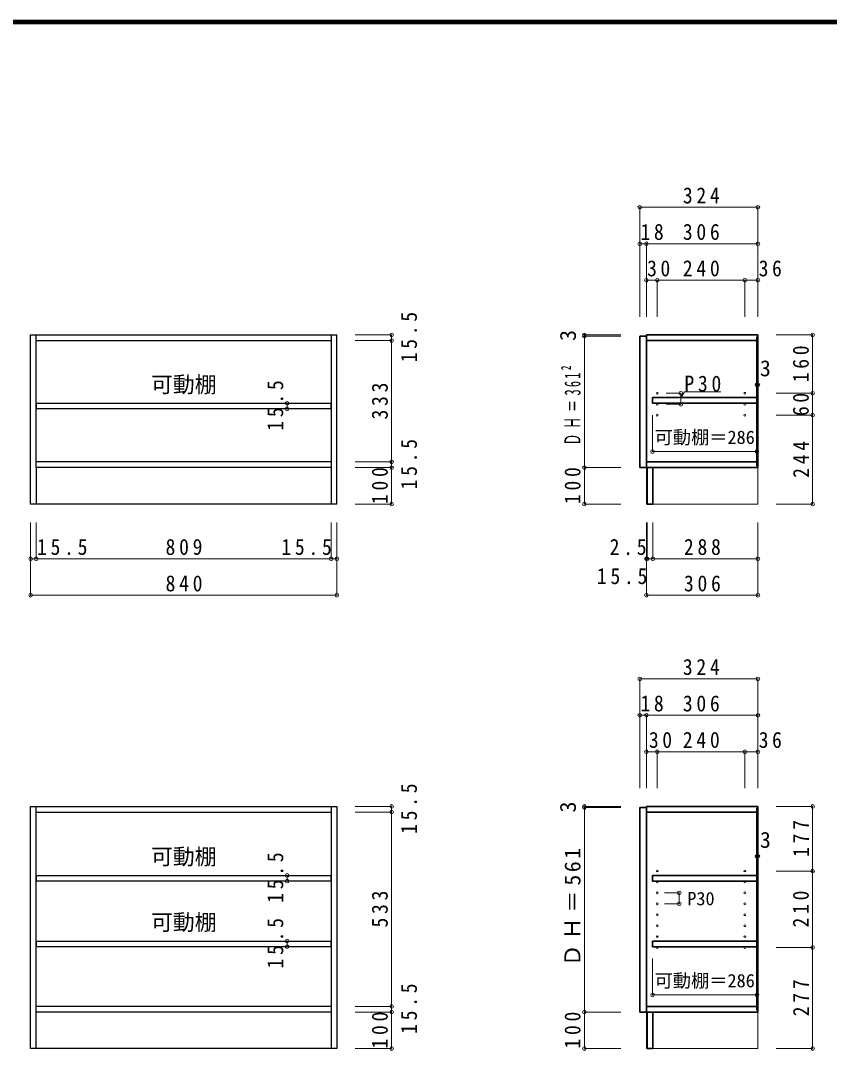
# Model space of a CAD drawing. Units: millimetres at full size, sheet at 1:20; some dimension numbers follow another scale. Extents: x -52854 to 3800, y -107878 to 2783.
# Drawn here: x -297 to 1921, y -41 to 2783 of the extents above; entities that cross this region are included whole.
import ezdxf
from ezdxf.enums import TextEntityAlignment as Align

# ---------------------------------------------------------------- set-up
doc = ezdxf.new("R2010")
doc.units = ezdxf.units.MM
doc.header["$LTSCALE"] = 20
doc.header["$PDMODE"] = 32
doc.header["$PDSIZE"] = 10
for name, color, linetype, lineweight in [('0-1_本体', 2, 'Continuous', 35), ('0-4_棚', 2, 'Continuous', 35), ('0-5_ダボ', 7, 'Continuous', 18), ('0-A_文字', 7, 'Continuous', 18), ('0-B_寸法', 7, 'Continuous', 9), ('1-2_扉', 3, 'Continuous', 25), ('F-1_枠', 6, 'Continuous', 40)]:
    doc.layers.add(name, color=color, linetype=linetype, lineweight=lineweight)
doc.styles.add('ＭＳ ゴシック', font='')
doc.styles.get('ＭＳ ゴシック').set_extended_font_data('MS Gothic')

msp = doc.modelspace()

# ---------------------------------------------------------------- linework, layer by layer
at = {"layer": '0-1_本体', "color": 3, "lineweight": 25}
for p, q in [((-269.38, 1921.28), (570.62, 1921.28)), ((-269.38, 1457.28), (-269.38, 1921.28)), ((-253.88, 1557.28), (-253.88, 1921.28)), ((570.62, 1457.28), (570.62, 1921.28)), ((-253.88, 1905.78), (555.12, 1905.78)), ((555.12, 1572.78), (-253.88, 1572.78)), ((-253.88, 1557.28), (-253.88, 1457.28)), ((555.12, 1557.28), (-253.88, 1557.28)), ((570.62, 1457.28), (-269.38, 1457.28)), ((-269.38, 628.04), (570.62, 628.04)), ((-269.38, -35.96), (-269.38, 628.04)), ((-253.88, -35.96), (-253.88, 628.04)), ((555.12, 628.04), (555.12, -35.96)), ((-253.88, 612.54), (555.12, 612.54)), ((555.12, 79.54), (-253.88, 79.54)), ((555.12, 64.04), (-253.88, 64.04))]:
    msp.add_line(p, q, dxfattribs=at)
at = {"layer": '0-1_本体'}
for p, q in [((1419.19, 1921.28), (1725.19, 1921.28)), ((1419.19, 1905.78), (1419.19, 1921.28)), ((1725.19, 1921.28), (1725.19, 1916.28)), ((1419.19, 1905.78), (1722.19, 1905.78)), ((1722.19, 1916.28), (1722.19, 1562.28)), ((1722.19, 1916.28), (1725.19, 1916.28)), ((1722.19, 1915.78), (1725.19, 1915.78)), ((1419.19, 1572.78), (1419.19, 1557.28)), ((1722.19, 1572.78), (1419.19, 1572.78)), ((1725.19, 1557.28), (1419.19, 1557.28)), ((1421.69, 1457.28), (1421.69, 1557.28)), ((1437.19, 1457.28), (1437.19, 1557.28)), ((1725.19, 1562.28), (1722.19, 1562.28)), ((1725.19, 1562.28), (1725.19, 1557.28)), ((1437.19, 1457.28), (1421.69, 1457.28)), ((1419.19, 628.04), (1725.19, 628.04)), ((1419.19, 612.54), (1419.19, 628.04)), ((1722.19, 623.04), (1725.19, 623.04)), ((1722.19, 623.04), (1722.19, 69.04)), ((1722.19, 622.54), (1725.19, 622.54)), ((1725.19, 628.04), (1725.19, 623.04)), ((1419.19, 612.54), (1722.19, 612.54)), ((1419.19, 64.04), (1419.19, 79.54)), ((1722.19, 79.54), (1419.19, 79.54)), ((1725.19, 64.04), (1419.19, 64.04)), ((1421.69, -35.96), (1421.69, 64.04)), ((1437.19, -35.96), (1437.19, 64.04)), ((1725.19, 69.04), (1722.19, 69.04)), ((1725.19, 69.04), (1725.19, 64.04)), ((1437.19, -35.96), (1421.69, -35.96))]:
    msp.add_line(p, q, dxfattribs=at)
at = {"layer": '0-1_本体', "color": 7, "lineweight": 18}
for p, q in [((1419.19, 1457.28), (1419.19, 1557.28)), ((1725.19, 1557.28), (1725.19, 1457.28)), ((1421.69, 1457.28), (1419.19, 1457.28)), ((1437.19, 1457.28), (1725.19, 1457.28)), ((1419.19, 64.04), (1419.19, -35.96)), ((1725.19, 64.04), (1725.19, -35.96)), ((1421.69, -35.96), (1419.19, -35.96)), ((1437.19, -35.96), (1725.19, -35.96))]:
    msp.add_line(p, q, dxfattribs=at)
at = {"layer": '0-1_本体', "color": 3, "lineweight": 25}
for points in [[(555.12, 1921.28), (555.12, 1557.28), (555.12, 1457.28)], [(570.62, 628.04), (570.62, -35.96), (-269.38, -35.96)]]:
    msp.add_lwpolyline(points, dxfattribs=at)
at = {"layer": '0-1_本体'}
for points in [[(1725.19, 1915.78), (1725.19, 1562.78), (1722.19, 1562.78)], [(1725.19, 622.54), (1725.19, 69.54), (1722.19, 69.54)]]:
    msp.add_lwpolyline(points, dxfattribs=at)
at = {"layer": '0-4_棚'}
for p, q in [((1436.19, 1749.23), (1436.19, 1733.73)), ((1722.19, 1749.23), (1436.19, 1749.23)), ((1436.19, 1733.73), (1722.19, 1733.73)), ((1722.19, 1733.73), (1722.19, 1749.23)), ((1436.19, 438.99), (1436.19, 423.49)), ((1722.19, 438.99), (1436.19, 438.99)), ((1722.19, 423.49), (1722.19, 438.99)), ((1436.19, 423.49), (1722.19, 423.49)), ((1436.19, 258.99), (1436.19, 243.49)), ((1722.19, 258.99), (1436.19, 258.99)), ((1722.19, 243.49), (1722.19, 258.99)), ((1436.19, 243.49), (1722.19, 243.49))]:
    msp.add_line(p, q, dxfattribs=at)
at = {"layer": '0-4_棚', "color": 3, "lineweight": 25}
for points in [[(-252.88, 1733.73), (554.12, 1733.73), (554.12, 1718.23), (-252.88, 1718.23)], [(-252.88, 438.99), (554.12, 438.99), (554.12, 423.49), (-252.88, 423.49)], [(-252.88, 258.99), (554.12, 258.99), (554.12, 243.49), (-252.88, 243.49)]]:
    msp.add_lwpolyline(points, close=True, dxfattribs=at)
at = {"layer": '0-5_ダボ'}
for centre in [(1449.19, 1761.28), (1689.19, 1761.28), (1449.19, 1731.28), (1689.19, 1731.28), (1449.19, 1701.28), (1689.19, 1701.28), (1449.19, 451.04), (1689.19, 451.04), (1449.19, 421.04), (1689.19, 421.04), (1449.19, 391.04), (1689.19, 391.04), (1449.19, 361.04), (1689.19, 361.04), (1449.19, 331.04), (1689.19, 331.04), (1449.19, 301.04), (1689.19, 301.04), (1449.19, 271.04), (1689.19, 271.04), (1449.19, 241.04), (1689.19, 241.04)]:
    msp.add_circle(centre, 2.45, dxfattribs=at)
at = {"layer": '0-B_寸法', "color": 4}
for p, q in [((1401.19, 2271.28), (1401.19, 1971.28)), ((1401.19, 2271.28), (1725.19, 2271.28)), ((1725.19, 2271.28), (1725.19, 1971.28)), ((1401.19, 2171.28), (1419.19, 2171.28)), ((1419.19, 2171.28), (1419.19, 1971.28)), ((1419.19, 2171.28), (1725.19, 2171.28)), ((1449.19, 2071.28), (1419.19, 2071.28)), ((1689.19, 2071.28), (1449.19, 2071.28)), ((1449.19, 2071.28), (1449.19, 1971.28)), ((1725.19, 2071.28), (1689.19, 2071.28)), ((1689.19, 2071.28), (1689.19, 1971.28)), ((720.62, 1921.28), (620.62, 1921.28)), ((720.62, 1921.28), (720.62, 1905.78)), ((1249.19, 1921.28), (1249.19, 1918.28)), ((1249.19, 1921.28), (1349.19, 1921.28)), ((1875.19, 1921.28), (1775.19, 1921.28)), ((1875.19, 1921.28), (1875.19, 1761.28)), ((720.62, 1905.78), (620.62, 1905.78)), ((720.62, 1905.78), (720.62, 1572.78)), ((1249.19, 1918.28), (1349.19, 1918.28)), ((1249.19, 1918.28), (1249.19, 1557.28)), ((1722.19, 1784.62), (1722.19, 1884.62)), ((1725.19, 1784.62), (1725.19, 1884.62)), ((1722.19, 1784.62), (1725.19, 1784.62)), ((1513.69, 1761.28), (1473.69, 1761.28)), ((1523.42, 1765.18), (1513.69, 1748.33)), ((1513.69, 1761.28), (1513.69, 1731.28)), ((1523.42, 1765.18), (1623.42, 1765.18)), ((1875.19, 1761.28), (1775.19, 1761.28)), ((1875.19, 1761.28), (1875.19, 1701.28)), ((434.03, 1733.73), (334.03, 1733.73)), ((434.03, 1718.23), (434.03, 1733.73)), ((1513.69, 1731.28), (1473.69, 1731.28)), ((434.03, 1718.23), (334.03, 1718.23)), ((1436.19, 1601.28), (1436.19, 1701.28)), ((1722.19, 1601.28), (1722.19, 1701.28)), ((1875.19, 1701.28), (1775.19, 1701.28)), ((1875.19, 1701.28), (1875.19, 1457.28)), ((1722.19, 1601.28), (1436.19, 1601.28)), ((720.62, 1572.78), (620.62, 1572.78)), ((720.62, 1557.28), (620.62, 1557.28)), ((720.62, 1572.78), (720.62, 1557.28)), ((720.62, 1557.28), (720.62, 1457.28)), ((1249.19, 1557.28), (1349.19, 1557.28)), ((1249.19, 1557.28), (1249.19, 1457.28)), ((720.62, 1457.28), (620.62, 1457.28)), ((1249.19, 1457.28), (1349.19, 1457.28)), ((1875.19, 1457.28), (1775.19, 1457.28)), ((-269.38, 1307.28), (-269.38, 1407.28)), ((-253.88, 1307.28), (-253.88, 1407.28)), ((555.12, 1307.28), (555.12, 1407.28)), ((570.62, 1307.28), (570.62, 1407.28)), ((1419.19, 1207.28), (1419.19, 1407.28)), ((1421.69, 1307.28), (1421.69, 1407.28)), ((1437.19, 1307.28), (1437.19, 1407.28)), ((1725.19, 1207.28), (1725.19, 1407.28)), ((-269.38, 1207.28), (-269.38, 1307.28)), ((-269.38, 1307.28), (-253.88, 1307.28)), ((-253.88, 1307.28), (555.12, 1307.28)), ((555.12, 1307.28), (570.62, 1307.28)), ((570.62, 1207.28), (570.62, 1307.28)), ((1419.19, 1307.28), (1421.69, 1307.28)), ((1421.69, 1307.28), (1437.19, 1307.28)), ((1437.19, 1307.28), (1725.19, 1307.28)), ((-269.38, 1207.28), (570.62, 1207.28)), ((1419.19, 1207.28), (1725.19, 1207.28)), ((1401.19, 978.04), (1401.19, 678.04)), ((1401.19, 978.04), (1725.19, 978.04)), ((1725.19, 978.04), (1725.19, 678.04)), ((1401.19, 878.04), (1419.19, 878.04)), ((1419.19, 878.04), (1419.19, 678.04)), ((1419.19, 878.04), (1725.19, 878.04)), ((1419.19, 778.04), (1449.19, 778.04)), ((1449.19, 778.04), (1449.19, 678.04)), ((1449.19, 778.04), (1689.19, 778.04)), ((1689.19, 778.04), (1689.19, 678.04)), ((1689.19, 778.04), (1725.19, 778.04)), ((720.62, 628.04), (620.62, 628.04)), ((720.62, 628.04), (720.62, 612.54)), ((1249.19, 628.04), (1249.19, 625.04)), ((1249.19, 628.04), (1349.19, 628.04)), ((1249.19, 625.04), (1349.19, 625.04)), ((1249.19, 625.04), (1249.19, 64.04)), ((1875.19, 628.04), (1775.19, 628.04)), ((1875.19, 628.04), (1875.19, 451.04)), ((720.62, 612.54), (620.62, 612.54)), ((720.62, 612.54), (720.62, 79.54)), ((1722.19, 491.38), (1722.19, 591.38)), ((1725.19, 491.38), (1725.19, 591.38)), ((1722.19, 491.38), (1725.19, 491.38)), ((434.03, 438.99), (334.03, 438.99)), ((434.03, 423.49), (434.03, 438.99)), ((1875.19, 451.04), (1775.19, 451.04)), ((1875.19, 451.04), (1875.19, 241.04)), ((434.03, 423.49), (334.03, 423.49)), ((1509.19, 391.04), (1469.19, 391.04)), ((1509.19, 391.04), (1509.19, 361.04)), ((1509.19, 361.04), (1469.19, 361.04)), ((434.03, 258.99), (334.03, 258.99)), ((434.03, 243.49), (434.03, 258.99)), ((434.03, 243.49), (334.03, 243.49)), ((1875.19, 241.04), (1775.19, 241.04)), ((1875.19, 241.04), (1875.19, -35.96)), ((1436.19, 111.04), (1436.19, 211.04)), ((1722.19, 111.04), (1722.19, 211.04)), ((1722.19, 111.04), (1436.19, 111.04)), ((720.62, 79.54), (620.62, 79.54)), ((720.62, 64.04), (620.62, 64.04)), ((720.62, 79.54), (720.62, 64.04)), ((720.62, 64.04), (720.62, -35.96)), ((1249.19, 64.04), (1349.19, 64.04)), ((1249.19, 64.04), (1249.19, -35.96)), ((720.62, -35.96), (620.62, -35.96)), ((1249.19, -35.96), (1349.19, -35.96)), ((1875.19, -35.96), (1775.19, -35.96))]:
    msp.add_line(p, q, dxfattribs=at)
at = {"layer": '0-B_寸法'}
for p in [(1401.19, 2271.28), (1725.19, 2271.28), (1401.19, 2171.28), (1419.19, 2171.28), (1725.19, 2171.28), (1419.19, 2071.28), (1449.19, 2071.28), (1689.19, 2071.28), (1725.19, 2071.28), (720.62, 1921.28), (1249.19, 1921.28), (1249.19, 1918.28), (1875.19, 1921.28), (720.62, 1905.78), (1722.19, 1784.62), (1725.19, 1784.62), (1513.69, 1761.28), (1875.19, 1761.28), (434.03, 1733.73), (434.03, 1718.23), (1513.69, 1731.28), (1875.19, 1701.28), (1436.19, 1601.28), (1722.19, 1601.28), (720.62, 1572.78), (720.62, 1557.28), (1249.19, 1557.28), (720.62, 1457.28), (1249.19, 1457.28), (1875.19, 1457.28), (-269.38, 1307.28), (-253.88, 1307.28), (555.12, 1307.28), (570.62, 1307.28), (1419.19, 1307.28), (1421.69, 1307.28), (1437.19, 1307.28), (1725.19, 1307.28), (-269.38, 1207.28), (570.62, 1207.28), (1419.19, 1207.28), (1725.19, 1207.28), (1401.19, 978.04), (1725.19, 978.04), (1401.19, 878.04), (1419.19, 878.04), (1725.19, 878.04), (1419.19, 778.04), (1449.19, 778.04), (1689.19, 778.04), (1725.19, 778.04), (720.62, 628.04), (1249.19, 628.04), (1249.19, 625.04), (1875.19, 628.04), (720.62, 612.54), (1722.19, 491.38), (1725.19, 491.38), (1875.19, 451.04), (434.03, 438.99), (434.03, 423.49), (1509.19, 391.04), (1509.19, 361.04), (434.03, 258.99), (434.03, 243.49), (1875.19, 241.04), (1436.19, 111.04), (1722.19, 111.04), (720.62, 79.54), (720.62, 64.04), (1249.19, 64.04), (720.62, -35.96), (1249.19, -35.96), (1875.19, -35.96)]:
    msp.add_point(p, dxfattribs=at)
at = {"layer": '1-2_扉', "color": 2, "lineweight": 35}
for p, q in [((1401.19, 1918.28), (1419.19, 1918.28)), ((1401.19, 1557.28), (1401.19, 1918.28)), ((1419.19, 1918.28), (1419.19, 1557.28)), ((1401.19, 1557.28), (1419.19, 1557.28)), ((1401.19, 625.04), (1419.19, 625.04)), ((1401.19, 64.04), (1401.19, 625.04)), ((1419.19, 64.04), (1419.19, 625.04)), ((1401.19, 64.04), (1419.19, 64.04))]:
    msp.add_line(p, q, dxfattribs=at)
at = {"layer": 'F-1_枠'}
for p, q in [((-4000, 2783.33), (3800, 2783.33)), ((-4000, 2780), (3800, 2780)), ((-4000, 2776.67), (3800, 2776.67))]:
    msp.add_line(p, q, dxfattribs=at)

# ---------------------------------------------------------------- texts
at = {"layer": '0-A_文字', "style": 'ＭＳ ゴシック'}
for p in [(60.62, 1750.12), (60.62, 455.38), (60.62, 275.38)]:
    msp.add_text('可動棚', height=43.99, dxfattribs=at).set_placement(p, align=Align.BOTTOM_LEFT)
at = {"layer": '0-B_寸法', "style": 'ＭＳ ゴシック'}
for p in [(1239.19, 1904.78), (1239.19, 611.54)]:
    msp.add_text('3', height=43.99, rotation=90, dxfattribs=at).set_placement(p, align=Align.BOTTOM_LEFT)
for s, height, p in [('3', 43.99, (1730.58, 1794.62)), ('可動棚＝286', 36.66, (1441.69, 1611.28)), ('3', 43.99, (1730.58, 501.38)), ('P30', 36.66, (1531.42, 346.04)), ('可動棚＝286', 36.66, (1441.69, 121.04))]:
    msp.add_text(s, height=height, dxfattribs=at).set_placement(p, align=Align.BOTTOM_LEFT)
at = {"layer": '0-B_寸法', "char_height": 43.99, "attachment_point": 7, "style": 'ＭＳ ゴシック'}
for s, insert in [('\\T1.38;\\W0.9;324', (1519.19, 2281.28)), ('\\T1.36;\\W0.9;18', (1403.19, 2181.28)), ('\\T1.38;\\W0.9;306', (1519.19, 2181.28)), ('\\T1.36;\\W0.9;30', (1421.19, 2081.28)), ('\\T1.38;\\W0.9;240', (1519.19, 2081.28)), ('\\T1.36;\\W0.9;36', (1727.19, 2081.28)), ('\\T1.38;\\W0.9;P30', (1523.42, 1765.18)), ('\\T1.38;\\W0.9;15.5', (-251.88, 1317.28)), ('\\T1.38;\\W0.9;809', (100.62, 1317.28)), ('\\T1.38;\\W0.9;15.5', (418.12, 1317.28)), ('\\T1.38;\\W0.9;2.5', (1318.47, 1317.28)), ('\\T1.38;\\W0.9;288', (1522.19, 1317.28)), ('\\T1.38;\\W0.9;15.5', (1283.47, 1237.28)), ('\\T1.38;\\W0.9;840', (100.62, 1217.28)), ('\\T1.38;\\W0.9;306', (1522.19, 1217.28)), ('\\T1.38;\\W0.9;324', (1519.19, 988.04)), ('\\T1.36;\\W0.9;18', (1403.19, 888.04)), ('\\T1.38;\\W0.9;306', (1519.19, 888.04)), ('\\T1.36;\\W0.9;30', (1426.19, 788.04)), ('\\T1.38;\\W0.9;240', (1519.19, 788.04)), ('\\T1.36;\\W0.9;36', (1727.19, 788.04))]:
    msp.add_mtext(s, dxfattribs=dict(at, insert=insert))
at = {"layer": '0-B_寸法', "char_height": 43.99, "attachment_point": 7, "rotation": 90, "style": 'ＭＳ ゴシック'}
for s, insert in [('\\T1.38;\\W0.9;15.5', (790.62, 1846.03)), ('\\T1.38;\\W0.9;160', (1865.19, 1791.28)), ('\\T1.39;\\W0.55;ＤＨ＝361²', (1239.19, 1617.78)), ('\\T1.38;\\W0.9;15.5', (424.03, 1658.48)), ('\\T1.38;\\W0.9;333', (710.62, 1689.28)), ('\\T1.36;\\W0.9;60', (1865.19, 1698.78)), ('\\T1.38;\\W0.9;15.5', (790.62, 1497.53)), ('\\T1.38;\\W0.9;244', (1865.19, 1529.28)), ('\\T1.38;\\W0.9;100', (710.62, 1457.28)), ('\\T1.38;\\W0.9;100', (1239.19, 1457.28)), ('\\T1.38;\\W0.9;15.5', (790.62, 552.79)), ('\\T1.38;\\W0.9;177', (1865.19, 489.54)), ('\\T1.23;ＤＨ＝561', (1239.19, 189.54)), ('\\T1.38;\\W0.9;15.5', (424.03, 363.74)), ('\\T1.38;\\W0.9;533', (710.62, 296.04)), ('\\T1.38;\\W0.9;210', (1865.19, 296.04)), ('\\T1.38;\\W0.9;15.5', (424.03, 183.74)), ('\\T1.38;\\W0.9;277', (1865.19, 52.54)), ('\\T1.38;\\W0.9;15.5', (790.62, 4.29)), ('\\T1.38;\\W0.9;100', (710.62, -35.96)), ('\\T1.38;\\W0.9;100', (1239.19, -35.96))]:
    msp.add_mtext(s, dxfattribs=dict(at, insert=insert))

doc.saveas('drawing.dxf')
